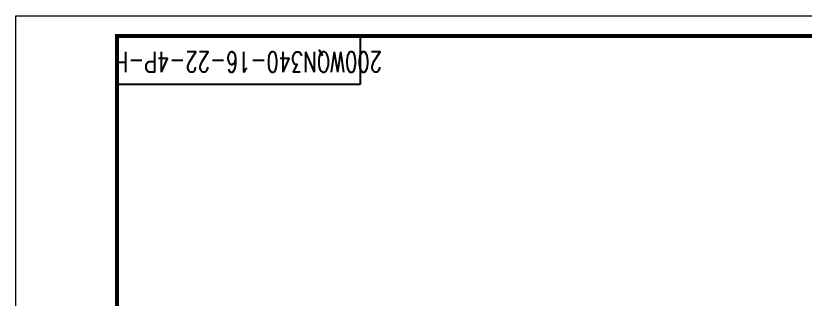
# Model space of a CAD drawing. Header units: millimetres. Extents: x 1533 to 5666, y 876 to 3797.
# Drawn here: x 1535 to 3451, y 3109 to 3797 of the extents above; entities that cross this region are included whole.
import ezdxf
from ezdxf.enums import TextEntityAlignment as Align

# ---------------------------------------------------------------- set-up
doc = ezdxf.new("R2010")
doc.units = ezdxf.units.MM
doc.header["$LTSCALE"] = 30
doc.layers.add('2细线层', color=4, linetype='Continuous')
doc.layers.add('6文字层', color=3, linetype='Continuous')
doc.layers.add('尺寸线层', color=3, linetype='Continuous', lineweight=15)
doc.styles.get("Standard").update_dxf_attribs({"font": 'txt', "bigfont": 'gbcbig.shx'})

# ---------------------------------------------------------------- blocks, each defined once
blk = doc.blocks.new('1')
at = {"const_width": 9.31}
blk.add_lwpolyline([(76664.4, 9220.5), (80296.5, 9220.5), (80296.5, 6547.7), (76664.4, 6547.7)], close=True, dxfattribs=at)
at = {"layer": '6文字层'}
for p, q in [((77223.2, 9220.5), (77223.2, 9108.7)), ((77223.2, 9108.7), (76664.4, 9108.7))]:
    blk.add_line(p, q, dxfattribs=at)
at = {"layer": '尺寸线层'}
for p, q in [((76431.6, 9267), (80343, 9267)), ((76431.6, 6501.1), (76431.6, 9267))]:
    blk.add_line(p, q, dxfattribs=at)
at = {"layer": '2细线层', "ltscale": 0.5, "width": 0.707}
for tag, p in [('比例', (80241.9, 6756.8)), ('设计', (78860.9, 6706.9)), ('标准化', (79205.2, 6708.2)), ('校对', (78859.8, 6663.9)), ('审定', (79208.1, 6663.5)), ('审核', (78858.1, 6615.9)), ('批准', (79209.6, 6615.8)), ('会签', (78857, 6571.6)), ('日期', (79210.6, 6572))]:
    blk.add_attdef(tag, text='', height=32.6, dxfattribs=at).set_placement(p, align=Align.MIDDLE_CENTER)
at = {"layer": '6文字层', "width": 0.707}
blk.add_attdef('代号', (76966, 9184), '', height=46.6, rotation=180, dxfattribs=at)
at = {"layer": '6文字层', "ltscale": 0.5, "width": 0.707}
blk.add_attdef('编码', text='', height=46.6, dxfattribs=at).set_placement((79516, 6587.8), align=Align.MIDDLE_CENTER)
at = {"layer": '尺寸线层'}
for tag, height, width, p in [('图号', 46.6, 0.707, (80016.1, 6899.9)), ('图样名称', 46.6, 0.707, (79517.2, 6858.4)), ('重量', 32.6, 0.707, (80124.7, 6756.9)), ('材料', 46.6, 0.707, (79518.9, 6698.8)), ('杭州西子泵业有限公司', 65.2, 0.6, (80011.8, 6606.5))]:
    blk.add_attdef(tag, text='', height=height, dxfattribs=dict(at, width=width)).set_placement(p, align=Align.MIDDLE_CENTER)

msp = doc.modelspace()

# ---------------------------------------------------------------- block references
at = {"color": 1, "true_color": 0xff0000}
ref = msp.add_blockref('1', (-79176.605, -5988.968), dxfattribs=dict(at, xscale=1.056, yscale=1.056, zscale=1.056))
ref.add_attrib('代号', '200WQN340-16-22-4P-H', dxfattribs={"layer": '6文字层', "height": 49.17258, "rotation": 180, "width": 0.707}).set_placement((2099.542, 3709.367), align=Align.CENTER)

doc.saveas('drawing.dxf')
